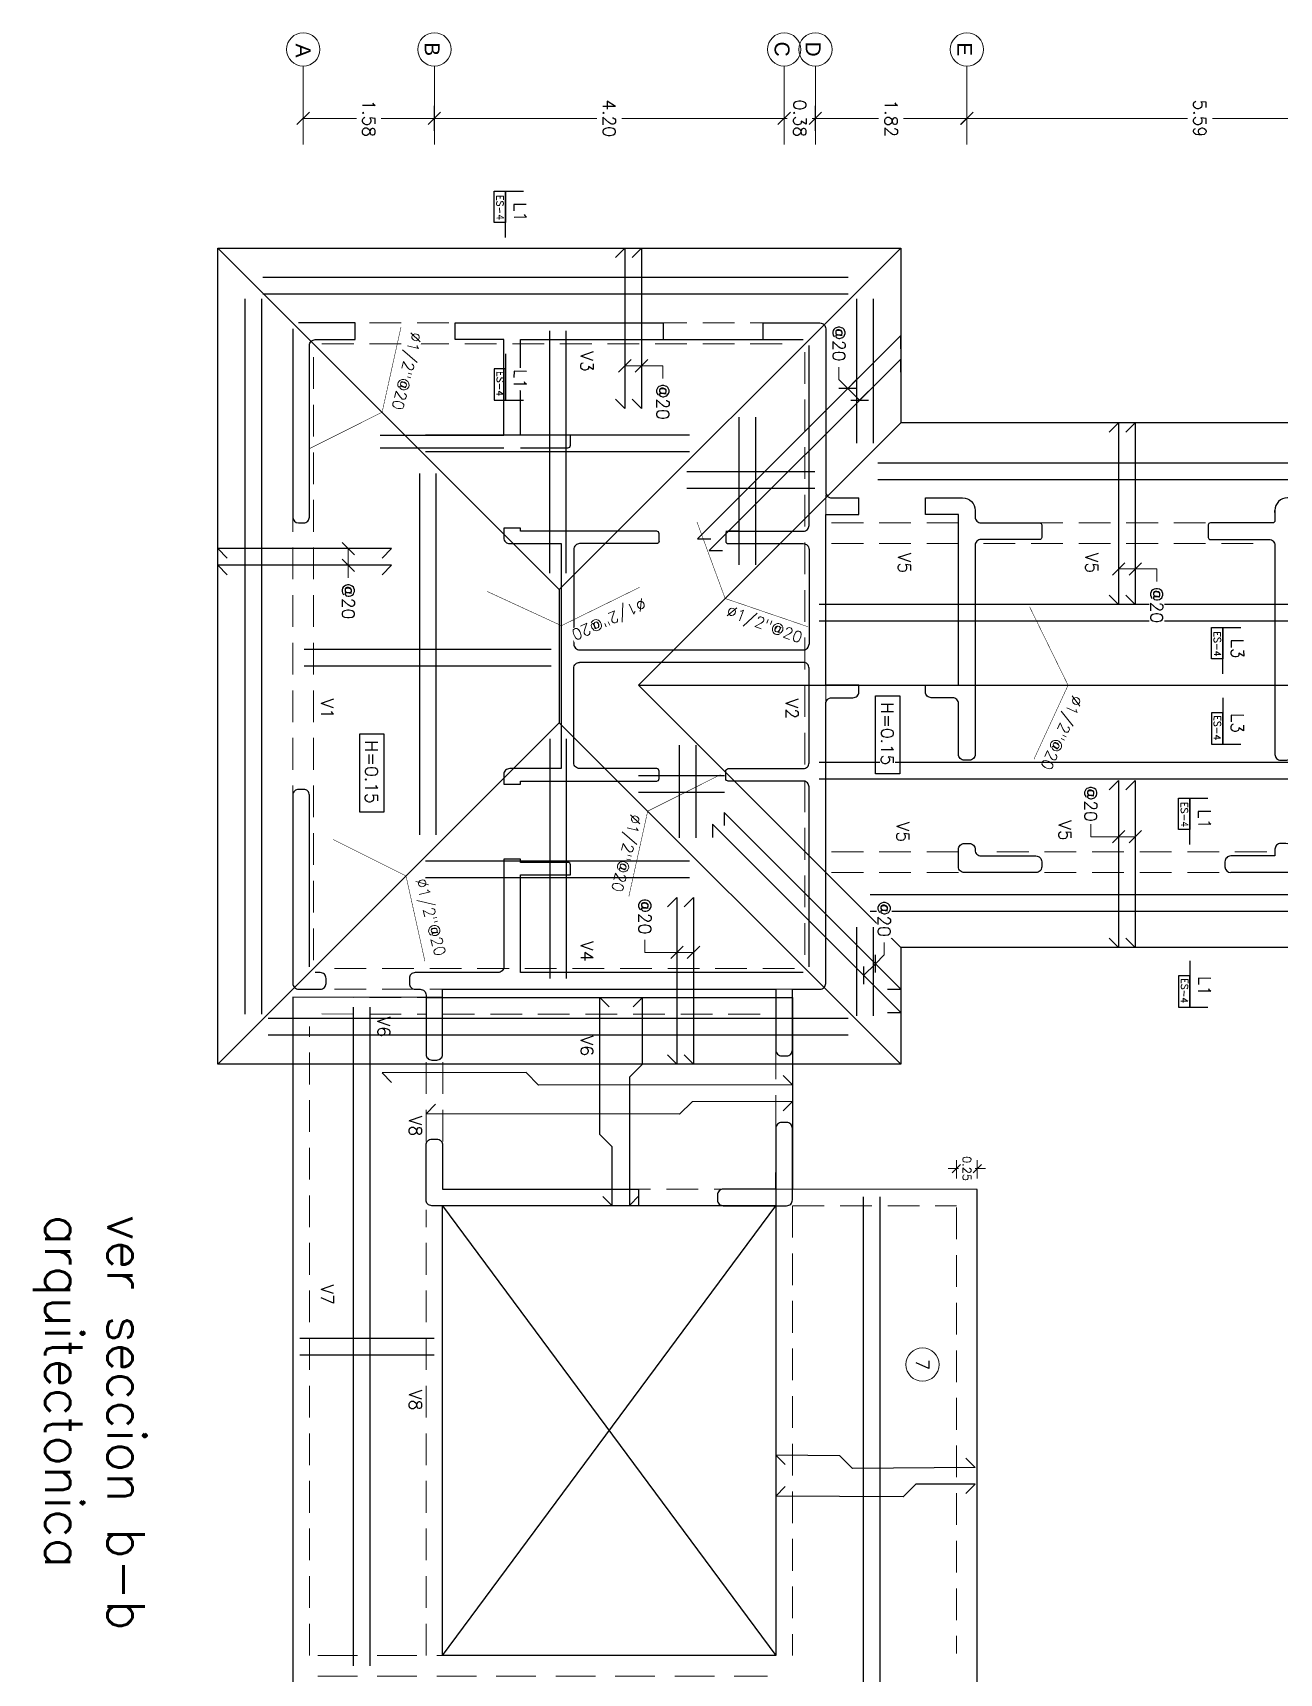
# Model space of a CAD drawing. Header units: metres. Extents: x -44 to 358, y -286 to 66.
# Drawn here: x 12.17 to 27.14, y -199.15 to -179.46 of the extents above; entities that cross this region are included whole.
import ezdxf
from ezdxf.enums import TextEntityAlignment as Align

# ---------------------------------------------------------------- set-up
doc = ezdxf.new("R2010")
doc.units = ezdxf.units.M
doc.header["$LTSCALE"] = 0.3
doc.header["$PDMODE"] = 3
doc.linetypes.add('Grid Line 1_2_', pattern=[22.225, 12.7, -3.175, 3.175, -3.175])
doc.linetypes.add('HIDDEN', pattern=[9.525, 6.35, -3.175])
for name, color, linetype, lineweight in [('0-S-GRID', 1, 'Continuous', 9), ('0-S-GRID-IDEN', 1, 'Continuous', 9), ('A-WALL', 7, 'Continuous', 30), ('Columnas', 7, 'Continuous', 18), ('VIGAS', 1, 'HIDDEN', 15)]:
    doc.layers.add(name, color=color, linetype=linetype, lineweight=lineweight)
for name, color, linetype in [('ACERO', 5, 'Continuous'), ('BP', 3, 'Continuous'), ('DIMCOL', 4, 'Continuous'), ('DIMTEXTO', 4, 'Continuous'), ('HATCH', 8, 'Continuous'), ('REBAR', 5, 'Continuous'), ('TEXTOS', 4, 'Continuous')]:
    doc.layers.add(name, color=color, linetype=linetype)
doc.styles.add('Arial_2', font='arial.ttf', dxfattribs={"height": 0.2})
doc.styles.add('SIMPLEX', font='simplex_.ttf', dxfattribs={"height": 0.2})
doc.styles.add('SMPLEX', font='simplex.shx')
doc.dimstyles.new('DIM-50', dxfattribs={"dimscale": 0.5, "dimtxt": 0.2, "dimasz": 0.2, "dimexe": 0.2, "dimexo": 0.2, "dimgap": 0.1, "dimtad": 0, "dimtih": 1, "dimtoh": 1, "dimzin": 0, "dimdsep": 46, "dimtxsty": 'SMPLEX', "dimblk1": 'OBLIQUE', "dimblk2": 'OBLIQUE', "dimsah": 1, "dimcen": 0.2, "dimclrd": 4, "dimclre": 4, "dimclrt": 4, "dimadec": 0, "dimazin": 0, "dimtfac": 1, "dimtmove": 0, "dimatfit": 3, "dimldrblk": 'OPEN30', "dimfxl": 0.3, "dimfxlon": 1, "dimtfill": 1, "dimtolj": 1, "dimtzin": 0, "dimarcsym": 0})
doc.dimstyles.new('DIM-75', dxfattribs={"dimscale": 0.75, "dimtxt": 0.2, "dimasz": 0.2, "dimexe": 0.2, "dimexo": 0.2, "dimgap": 0.1, "dimtad": 0, "dimtih": 1, "dimtoh": 1, "dimzin": 0, "dimdsep": 46, "dimtxsty": 'SMPLEX', "dimblk1": 'OBLIQUE', "dimblk2": 'OBLIQUE', "dimsah": 1, "dimcen": 0.2, "dimclrd": 4, "dimclre": 4, "dimclrt": 4, "dimadec": 0, "dimazin": 0, "dimtfac": 1, "dimtmove": 0, "dimatfit": 3, "dimldrblk": 'OBLIQUE', "dimfxl": 0.2, "dimfxlon": 1, "dimtfill": 1, "dimtolj": 1, "dimtzin": 0, "dimarcsym": 0})

# ---------------------------------------------------------------- blocks, each defined once
blk = doc.blocks.new('A$C2bbc346b')
at = {"layer": 'A-WALL', "color": 7, "true_color": 0xffffff}
for p, q in [((7.8, -0.27), (7.8, -6.13)), ((0.2, -0.751), (0, -0.751)), ((6.47, -7.845), (6.53, -7.845)), ((6.25, -8.065), (6.25, -8.125)), ((6.32, -7.995), (6.4, -7.995)), ((6.4, -7.995), (6.4, -7.915)), ((6.6, -7.995), (6.6, -7.915)), ((6.6, -7.995), (6.6, -8.725)), ((6.32, -8.195), (6.4, -8.195)), ((6.4, -8.195), (6.4, -8.725)), ((6.47, -8.795), (6.53, -8.795)), ((2.425, -8.995), (2.575, -8.995)), ((2.425, -10.995), (2.575, -10.995)), ((10.4, -14.189), (10.2, -14.189)), ((1.499, -18.939), (1.499, -17.454))]:
    blk.add_line(p, q, dxfattribs=at)
at = {"layer": 'A-WALL', "color": 7, "true_color": 0xffffff, "transparency": 33554684}
blk.add_line((2.275, -8.195), (2.25, -8.195), dxfattribs=at)
at = {"layer": 'A-WALL', "color": 7, "true_color": 0xffffff}
for points in [[(0, -0.07), (0, -0.751), (0.2, -0.751), (0.2, -0.27, -0.414214), (0.27, -0.2), (0.53, -0.2, 0.414214), (0.6, -0.13), (0.6, -0.07, 0.414214), (0.53, 0), (0.07, 0, 0.414214)], [(6.53, -11.995), (6.32, -11.995, -0.414214), (6.25, -11.925), (6.25, -11.865, -0.414214), (6.32, -11.795), (6.33, -11.795, 0.414214), (6.4, -11.725), (6.4, -11.065, -0.414214), (6.47, -10.995), (6.53, -10.995, -0.414214), (6.6, -11.065), (6.6, -11.925, -0.414214)], [(10.53, -14.889, 0.414214), (10.6, -14.819), (10.6, -14.059, 0.414214), (10.53, -13.989), (9.67, -13.989, 0.414214), (9.6, -14.059), (9.6, -14.119, 0.414214), (9.67, -14.189), (10.4, -14.189), (10.4, -14.819, 0.414214), (10.47, -14.889)]]:
    blk.add_lwpolyline(points, format="xyb", close=True, dxfattribs=at)
for points in [[(7.73, -0.2), (7.47, -0.2, -0.414214), (7.4, -0.13), (7.4, -0.07, -0.414214), (7.47, 0), (8.63, 0)], [(8, -0.27), (8, -6.33, -0.414214), (7.93, -6.4), (6.67, -6.4, 0.414214), (6.6, -6.47), (6.6, -6.48, -0.414214), (6.53, -6.55), (6.47, -6.55, -0.414214), (6.4, -6.48), (6.4, -6.47, 0.414214), (6.33, -6.4), (6.22, -6.4), (6.22, -6.2), (7.73, -6.2)], [(0.2, -6.13), (0.2, -5.651), (0, -5.651), (0, -6.33, 0.414214), (0.07, -6.4)], [(0.27, -6.2), (5.28, -6.2), (5.28, -6.4), (4.57, -6.4, 0.414214), (4.5, -6.47), (4.5, -6.797), (4.35, -6.797), (4.35, -6.4), (2.3, -6.4), (2.3, -6.797), (2.1, -6.797), (2.1, -6.47, 0.414214), (2.03, -6.4), (0.07, -6.4)], [(4.35, -7.995), (2.3, -7.995), (2.3, -7.597), (2.1, -7.597), (2.1, -8.045, 0.414214), (2.25, -8.195), (2.375, -8.195, -0.414214), (2.4, -8.22)], [(2.33, -11.795, 0.414214), (2.4, -11.725), (2.4, -11.02, -0.414214), (2.425, -10.995), (2.575, -10.995, -0.414214), (2.6, -11.02), (2.6, -11.725, 0.414214), (2.67, -11.795), (5.18, -11.795, -0.414214), (5.25, -11.865), (5.25, -11.925, -0.414214), (5.18, -11.995)], [(5.18, -11.995), (4.57, -11.995, 0.414214), (4.5, -12.065), (4.5, -12.322, -0.414214), (4.43, -12.392), (4.35, -12.392), (4.35, -11.995), (2.3, -11.995), (2.3, -12.392), (2.1, -12.392), (2.1, -11.945, -0.414214), (2.25, -11.795), (2.33, -11.795)], [(0.2, -14.34), (0, -14.34), (0, -13.659, -0.414214), (0.07, -13.589), (2.03, -13.589, 0.414214), (2.1, -13.519), (2.1, -13.192)], [(7.8, -13.859), (7.8, -17.254), (6.627, -17.254), (6.627, -16.654), (6.507, -16.654, 0.414214), (6.477, -16.684), (6.477, -17.254), (6.439, -17.254), (6.439, -17.454), (7.73, -17.454, -0.414214), (7.8, -17.524), (7.8, -18.519, 0.414214), (7.87, -18.589), (7.93, -18.589, 0.414214), (8, -18.519), (8, -18.459, -0.414214), (8.07, -18.389), (8.78, -18.389, 0.414214), (8.85, -18.319), (8.85, -18.259, 0.414214), (8.78, -18.189), (8, -18.189), (8, -14.189), (8.73, -14.189, 0.414214), (8.8, -14.119), (8.8, -14.059, 0.414214), (8.73, -13.989), (8, -13.989), (8, -13.659, 0.414214), (7.93, -13.589), (4.57, -13.589, -0.414214), (4.5, -13.519), (4.5, -13.262, 0.414214), (4.43, -13.192), (4.35, -13.192), (4.35, -13.589), (2.3, -13.589), (2.3, -13.192), (2.1, -13.192)], [(1.499, -17.254), (1.499, -16.684, 0.414214), (1.469, -16.654), (1.349, -16.654), (1.349, -17.254), (0.2, -17.254), (0.2, -13.859)], [(2.5, -14.789), (2.5, -13.859, 0.414214), (2.43, -13.789), (0.27, -13.789)], [(2.5, -14.639), (2.5, -14.759, 0.414214), (2.53, -14.789), (2.62, -14.789, 0.414214), (2.65, -14.759), (2.65, -13.859, -0.414214), (2.72, -13.789), (3.855, -13.789)], [(2.62, -15.589, -0.414214), (2.65, -15.619), (2.65, -16.544, 0.414214), (2.72, -16.614), (3.855, -16.614, 0.414214), (3.925, -16.544), (3.925, -13.859, 0.414214), (3.855, -13.789)], [(7.73, -13.789), (5.571, -13.789, 0.414214), (5.501, -13.859), (5.501, -14.759, -0.414214), (5.471, -14.789), (5.381, -14.789, -0.414214), (5.351, -14.759), (5.351, -13.859, 0.414214), (5.281, -13.789), (4.145, -13.789, 0.414214), (4.075, -13.859), (4.075, -16.544)], [(2.62, -15.589), (2.53, -15.589, 0.414214), (2.5, -15.619), (2.5, -17.254), (2.462, -17.254), (2.462, -17.454), (2.58, -17.454, 0.414214), (2.65, -17.384), (2.65, -16.764)], [(2.65, -16.764), (5.351, -16.764), (5.351, -17.384, 0.414214), (5.421, -17.454), (5.539, -17.454), (5.539, -17.254), (5.501, -17.254), (5.501, -15.619, 0.414214), (5.471, -15.589), (5.381, -15.589, 0.414214), (5.351, -15.619), (5.351, -16.544, -0.414214), (5.281, -16.614), (4.145, -16.614, -0.414214), (4.075, -16.544)], [(10.2, -18.189), (10.4, -18.189), (10.4, -15.839), (10.6, -15.839), (10.6, -18.319, -0.414214), (10.53, -18.389), (9.87, -18.389, -0.414214), (9.8, -18.319), (9.8, -18.259, -0.414214), (9.87, -18.189), (10.4, -18.189), (10.4, -16.556)], [(1.349, -19.789), (0.27, -19.789, -0.414214), (0.2, -19.719), (0.2, -19.24), (0, -19.24), (0, -19.919)], [(7.73, -19.789), (5.67, -19.789, 0.414214), (5.6, -19.859), (5.6, -19.919, 0.414214), (5.67, -19.989), (7.93, -19.989, 0.414214), (8, -19.919), (8, -19.659, 0.414214), (7.93, -19.589), (7.87, -19.589, 0.414214), (7.8, -19.659), (7.8, -19.719)], [(0.07, -19.989), (2.33, -19.989, 0.414213), (2.4, -19.919), (2.4, -19.859, 0.414214), (2.33, -19.789), (1.249, -19.789)]]:
    blk.add_lwpolyline(points, format="xyb", dxfattribs=at)
blk.add_lwpolyline([(0, -1.951), (0.2, -1.951), (0.2, -4.451), (0, -4.451)], close=True, dxfattribs=at)
for points in [[(4.5, -7.995), (4.5, -7.597), (4.35, -7.597), (4.35, -7.995)], [(1.349, -18.939), (1.349, -17.454), (0.2, -17.454), (0.2, -18.04), (0, -18.04), (0, -15.54), (0.2, -15.54)]]:
    blk.add_lwpolyline(points, dxfattribs=at)
at = {"layer": 'A-WALL', "color": 7, "true_color": 0xffffff, "transparency": 33554684}
blk.add_lwpolyline([(2.4, -8.219), (2.4, -8.97, 0.414214), (2.425, -8.995), (2.575, -8.995, 0.414214), (2.6, -8.97), (2.6, -8.265, -0.414214), (2.67, -8.195), (5.18, -8.195, 0.414214), (5.25, -8.125), (5.25, -8.065, 0.414214), (5.18, -7.995), (4.5, -7.995)], format="xyb", dxfattribs=at)
at = {"layer": 'A-WALL', "color": 7, "true_color": 0xffffff}
for centre, start, end in [((6.47, -7.915), 90, 180), ((6.53, -7.915), 0, 90), ((6.32, -8.065), 90, 180), ((6.32, -8.125), 180, 270), ((6.47, -8.725), 180, 270), ((6.53, -8.725), 270, 0)]:
    blk.add_arc(centre, 0.07, start, end, dxfattribs=at)
blk = doc.blocks.new('_OBLIQUE')
at = {"color": 0, "linetype": 'ByBlock'}
blk.add_line((-0.5, -0.5), (0.5, 0.5), dxfattribs=at)
blk = doc.blocks.new('*D2246')
at = {"layer": 'DIMTEXTO', "color": 4, "lineweight": -2, "transparency": 16777216}
for p, q in [((15.835, -33.742), (15.835, -33.592)), ((15.985, -33.742), (15.685, -33.742)), ((15.835, -33.742), (15.835, -33.779)), ((15.985, -34.117), (15.685, -34.117)), ((15.835, -34.117), (15.835, -34.079)), ((15.835, -34.117), (15.835, -34.267))]:
    blk.add_line(p, q, dxfattribs=at)
at = {"layer": 'DIMTEXTO', "color": 4, "lineweight": -2, "transparency": 16777216, "xscale": 0.15, "yscale": 0.15, "zscale": 0.15}
for p, rotation in [((15.835, -33.742), 270), ((15.835, -34.117), 90)]:
    blk.add_blockref('_OBLIQUE', p, dxfattribs=dict(at, rotation=rotation))
at = {"layer": 'DIMTEXTO', "color": 4, "transparency": 16777216, "insert": (15.835, -33.929), "char_height": 0.15, "attachment_point": 5, "style": 'SMPLEX', "bg_fill": 3, "box_fill_scale": 1.1, "bg_fill_color": 256, "bg_fill_true_color": 13158600, "bg_fill_transparency": 0}
blk.add_mtext('\\A1;0.38', dxfattribs=at)
at = {"layer": 'DEFPOINTS', "color": 0, "transparency": 16777216}
for p in [(15.835, -33.742), (16.148, -33.742), (16.148, -34.117)]:
    blk.add_point(p, dxfattribs=at)
blk = doc.blocks.new('*D2247')
at = {"layer": 'DEFPOINTS', "color": 0, "transparency": 16777216}
for p in [(16.148, -34.117), (15.835, -38.317), (16.148, -38.317)]:
    blk.add_point(p, dxfattribs=at)
at = {"layer": 'DIMTEXTO', "color": 4, "lineweight": -2, "transparency": 16777216}
for p, q in [((15.985, -34.117), (15.685, -34.117)), ((15.835, -34.117), (15.835, -36.067)), ((15.835, -38.317), (15.835, -36.367)), ((15.985, -38.317), (15.685, -38.317))]:
    blk.add_line(p, q, dxfattribs=at)
at = {"layer": 'DIMTEXTO', "color": 4, "lineweight": -2, "transparency": 16777216, "xscale": 0.15, "yscale": 0.15, "zscale": 0.15}
for p, rotation in [((15.835, -34.117), 90), ((15.835, -38.317), 270)]:
    blk.add_blockref('_OBLIQUE', p, dxfattribs=dict(at, rotation=rotation))
at = {"layer": 'DIMTEXTO', "color": 4, "transparency": 16777216, "insert": (15.835, -36.217), "char_height": 0.15, "attachment_point": 5, "style": 'SMPLEX', "bg_fill": 3, "box_fill_scale": 1.1, "bg_fill_color": 256, "bg_fill_true_color": 13158600, "bg_fill_transparency": 0}
blk.add_mtext('\\A1;4.20', dxfattribs=at)
blk = doc.blocks.new('*D2248')
at = {"layer": 'DEFPOINTS', "color": 0, "transparency": 16777216}
for p in [(16.148, -38.317), (15.835, -39.892), (16.148, -39.892)]:
    blk.add_point(p, dxfattribs=at)
at = {"layer": 'DIMTEXTO', "color": 4, "lineweight": -2, "transparency": 16777216}
for p, q in [((15.985, -38.317), (15.685, -38.317)), ((15.835, -38.317), (15.835, -38.954)), ((15.835, -39.892), (15.835, -39.254)), ((15.985, -39.892), (15.685, -39.892))]:
    blk.add_line(p, q, dxfattribs=at)
at = {"layer": 'DIMTEXTO', "color": 4, "lineweight": -2, "transparency": 16777216, "xscale": 0.15, "yscale": 0.15, "zscale": 0.15}
for p, rotation in [((15.835, -38.317), 90), ((15.835, -39.892), 270)]:
    blk.add_blockref('_OBLIQUE', p, dxfattribs=dict(at, rotation=rotation))
at = {"layer": 'DIMTEXTO', "color": 4, "transparency": 16777216, "insert": (15.835, -39.104), "char_height": 0.15, "attachment_point": 5, "style": 'SMPLEX', "bg_fill": 3, "box_fill_scale": 1.1, "bg_fill_color": 256, "bg_fill_true_color": 13158600, "bg_fill_transparency": 0}
blk.add_mtext('\\A1;1.58', dxfattribs=at)
blk = doc.blocks.new('*D2249')
at = {"layer": 'DEFPOINTS', "color": 0, "transparency": 16777216}
for p in [(15.835, -31.922), (16.148, -31.922), (16.148, -33.742)]:
    blk.add_point(p, dxfattribs=at)
at = {"layer": 'DIMTEXTO', "color": 4, "lineweight": -2, "transparency": 16777216}
for p, q in [((15.985, -31.922), (15.685, -31.922)), ((15.835, -31.922), (15.835, -32.682)), ((15.835, -33.742), (15.835, -32.982)), ((15.985, -33.742), (15.685, -33.742))]:
    blk.add_line(p, q, dxfattribs=at)
at = {"layer": 'DIMTEXTO', "color": 4, "lineweight": -2, "transparency": 16777216, "xscale": 0.15, "yscale": 0.15, "zscale": 0.15}
for p, rotation in [((15.835, -31.922), 90), ((15.835, -33.742), 270)]:
    blk.add_blockref('_OBLIQUE', p, dxfattribs=dict(at, rotation=rotation))
at = {"layer": 'DIMTEXTO', "color": 4, "transparency": 16777216, "insert": (15.835, -32.832), "char_height": 0.15, "attachment_point": 5, "style": 'SMPLEX', "bg_fill": 3, "box_fill_scale": 1.1, "bg_fill_color": 256, "bg_fill_true_color": 13158600, "bg_fill_transparency": 0}
blk.add_mtext('\\A1;1.82', dxfattribs=at)
blk = doc.blocks.new('*D2243')
at = {"layer": 'DEFPOINTS', "color": 0, "ltscale": 0.2, "transparency": 16777216}
for p in [(15.835, -26.328), (16.148, -26.328), (16.148, -31.922)]:
    blk.add_point(p, dxfattribs=at)
at = {"layer": 'DIMTEXTO', "color": 4, "lineweight": -2, "ltscale": 0.2, "transparency": 16777216}
for p, q in [((15.985, -26.328), (15.685, -26.328)), ((15.835, -26.328), (15.835, -28.975)), ((15.835, -31.922), (15.835, -29.275)), ((15.985, -31.922), (15.685, -31.922))]:
    blk.add_line(p, q, dxfattribs=at)
at = {"layer": 'DIMTEXTO', "color": 4, "lineweight": -2, "ltscale": 0.2, "transparency": 16777216, "xscale": 0.15, "yscale": 0.15, "zscale": 0.15}
for p, rotation in [((15.835, -26.328), 90), ((15.835, -31.922), 270)]:
    blk.add_blockref('_OBLIQUE', p, dxfattribs=dict(at, rotation=rotation))
at = {"layer": 'DIMTEXTO', "color": 4, "ltscale": 0.2, "transparency": 16777216, "insert": (15.835, -29.125), "char_height": 0.15, "attachment_point": 5, "style": 'SMPLEX', "bg_fill": 3, "box_fill_scale": 1.1, "bg_fill_color": 256, "bg_fill_true_color": 13158600, "bg_fill_transparency": 0}
blk.add_mtext('\\A1;5.59', dxfattribs=at)
blk = doc.blocks.new('*D2252')
at = {"layer": 'DEFPOINTS', "color": 0, "transparency": 16777216}
for p in [(19.113, -35.83), (18.807, -36.03), (19.113, -36.03)]:
    blk.add_point(p, dxfattribs=at)
at = {"layer": 'DIMTEXTO', "color": 4, "lineweight": -2, "transparency": 16777216}
for p, q in [((18.807, -35.83), (18.807, -35.573)), ((18.807, -35.573), (18.957, -35.573)), ((18.957, -35.83), (18.657, -35.83)), ((18.807, -36.03), (18.807, -35.83)), ((18.957, -36.03), (18.657, -36.03))]:
    blk.add_line(p, q, dxfattribs=at)
at = {"layer": 'DIMTEXTO', "color": 4, "lineweight": -2, "transparency": 16777216, "xscale": 0.15, "yscale": 0.15, "zscale": 0.15}
for p, rotation in [((18.807, -35.83), 90), ((18.807, -36.03), 270)]:
    blk.add_blockref('_OBLIQUE', p, dxfattribs=dict(at, rotation=rotation))
at = {"layer": 'DIMTEXTO', "color": 4, "transparency": 16777216, "insert": (19.239, -35.573), "char_height": 0.15, "attachment_point": 5, "style": 'SMPLEX', "bg_fill": 3, "box_fill_scale": 1.1, "bg_fill_color": 256, "bg_fill_true_color": 13158600, "bg_fill_transparency": 0}
blk.add_mtext('\\A1;@20', dxfattribs=at)
blk = doc.blocks.new('*D2253')
at = {"layer": 'DEFPOINTS', "color": 0, "transparency": 16777216}
for p in [(26.987, -35.204), (25.849, -35.404), (26.987, -35.404)]:
    blk.add_point(p, dxfattribs=at)
at = {"layer": 'DIMTEXTO', "color": 4, "lineweight": -2, "transparency": 16777216}
for p, q in [((25.999, -35.204), (25.699, -35.204)), ((25.849, -35.204), (25.849, -35.404)), ((25.999, -35.404), (25.699, -35.404)), ((25.849, -35.404), (25.849, -35.789)), ((25.849, -35.789), (25.699, -35.789))]:
    blk.add_line(p, q, dxfattribs=at)
at = {"layer": 'DIMTEXTO', "color": 4, "lineweight": -2, "transparency": 16777216, "xscale": 0.15, "yscale": 0.15, "zscale": 0.15}
for p, rotation in [((25.849, -35.204), 90), ((25.849, -35.404), 270)]:
    blk.add_blockref('_OBLIQUE', p, dxfattribs=dict(at, rotation=rotation))
at = {"layer": 'DIMTEXTO', "color": 4, "transparency": 16777216, "insert": (25.417, -35.789), "char_height": 0.15, "attachment_point": 5, "style": 'SMPLEX', "bg_fill": 3, "box_fill_scale": 1.1, "bg_fill_color": 256, "bg_fill_true_color": 13158600, "bg_fill_transparency": 0}
blk.add_mtext('\\A1;@20', dxfattribs=at)
blk = doc.blocks.new('*D2254')
at = {"layer": 'DEFPOINTS', "color": 0, "transparency": 16777216}
for p in [(19.274, -33.266), (19.077, -33.352), (19.129, -33.404)]:
    blk.add_point(p, dxfattribs=at)
at = {"layer": 'DIMTEXTO', "color": 4, "lineweight": -2, "transparency": 16777216}
for p, q in [((19.077, -33.352), (18.971, -33.246)), ((19.219, -33.211), (19.077, -33.352)), ((19.219, -33.211), (19.112, -33.104)), ((18.971, -33.458), (18.821, -33.458)), ((19.077, -33.352), (18.971, -33.458))]:
    blk.add_line(p, q, dxfattribs=at)
at = {"layer": 'DIMTEXTO', "color": 4, "lineweight": -2, "transparency": 16777216, "xscale": 0.15, "yscale": 0.15, "zscale": 0.15}
for p, rotation in [((19.077, -33.352), 224.9999864408251), ((19.219, -33.211), 44.9999864408251)]:
    blk.add_blockref('_OBLIQUE', p, dxfattribs=dict(at, rotation=rotation))
at = {"layer": 'DIMTEXTO', "color": 4, "transparency": 16777216, "insert": (18.539, -33.458), "char_height": 0.15, "attachment_point": 5, "style": 'SMPLEX', "bg_fill": 3, "box_fill_scale": 1.1, "bg_fill_color": 256, "bg_fill_true_color": 13158600, "bg_fill_transparency": 0}
blk.add_mtext('\\A1;@20', dxfattribs=at)
blk = doc.blocks.new('*D2255')
at = {"layer": 'DEFPOINTS', "color": 0, "transparency": 16777216}
for p in [(21.002, -39.35), (21.002, -39.612), (21.202, -39.616)]:
    blk.add_point(p, dxfattribs=at)
at = {"layer": 'DIMTEXTO', "color": 4, "lineweight": -2, "transparency": 16777216}
for p, q in [((21.002, -39.462), (21.002, -39.2)), ((21.002, -39.35), (21.202, -39.35)), ((21.202, -39.466), (21.202, -39.2)), ((21.202, -39.35), (21.352, -39.35))]:
    blk.add_line(p, q, dxfattribs=at)
at = {"layer": 'DIMTEXTO', "color": 4, "lineweight": -2, "transparency": 16777216, "xscale": 0.15, "yscale": 0.15, "zscale": 0.15, "rotation": 180}
blk.add_blockref('_OBLIQUE', (21.002, -39.35), dxfattribs=at)
at = {"layer": 'DIMTEXTO', "color": 4, "lineweight": -2, "transparency": 16777216, "xscale": 0.15, "yscale": 0.15, "zscale": 0.15}
blk.add_blockref('_OBLIQUE', (21.202, -39.35), dxfattribs=at)
at = {"layer": 'DIMTEXTO', "color": 4, "transparency": 16777216, "insert": (21.634, -39.35), "char_height": 0.15, "attachment_point": 5, "style": 'SMPLEX', "bg_fill": 3, "box_fill_scale": 1.1, "bg_fill_color": 256, "bg_fill_true_color": 13158600, "bg_fill_transparency": 0}
blk.add_mtext('\\A1;@20', dxfattribs=at)
blk = doc.blocks.new('*D2256')
at = {"layer": 'DEFPOINTS', "color": 0, "transparency": 16777216}
for p in [(25.986, -33.021), (25.612, -33.395), (25.75, -33.54)]:
    blk.add_point(p, dxfattribs=at)
at = {"layer": 'DIMTEXTO', "color": 4, "lineweight": -2, "transparency": 16777216}
for p, q in [((25.88, -32.915), (25.73, -32.915)), ((25.88, -33.127), (26.092, -32.915)), ((25.986, -33.021), (25.88, -32.915)), ((26.127, -33.163), (25.986, -33.021)), ((26.021, -33.269), (26.233, -33.057))]:
    blk.add_line(p, q, dxfattribs=at)
at = {"layer": 'DIMTEXTO', "color": 4, "lineweight": -2, "transparency": 16777216, "xscale": 0.15, "yscale": 0.15, "zscale": 0.15}
for p, rotation in [((25.986, -33.021), 135.0000000000043), ((26.127, -33.163), 315.0000000000043)]:
    blk.add_blockref('_OBLIQUE', p, dxfattribs=dict(at, rotation=rotation))
at = {"layer": 'DIMTEXTO', "color": 4, "transparency": 16777216, "insert": (25.448, -32.915), "char_height": 0.15, "attachment_point": 5, "style": 'SMPLEX', "bg_fill": 3, "box_fill_scale": 1.1, "bg_fill_color": 256, "bg_fill_true_color": 13158600, "bg_fill_transparency": 0}
blk.add_mtext('\\A1;@20', dxfattribs=at)
blk = doc.blocks.new('*D2257')
at = {"layer": 'DEFPOINTS', "color": 0, "transparency": 16777216}
for p in [(21.51, -29.9), (21.246, -30.1), (21.51, -30.1)]:
    blk.add_point(p, dxfattribs=at)
at = {"layer": 'DIMTEXTO', "color": 4, "lineweight": -2, "transparency": 16777216}
for p, q in [((21.246, -29.9), (21.246, -29.643)), ((21.246, -29.643), (21.396, -29.643)), ((21.36, -29.9), (21.096, -29.9)), ((21.246, -30.1), (21.246, -29.9)), ((21.36, -30.1), (21.096, -30.1))]:
    blk.add_line(p, q, dxfattribs=at)
at = {"layer": 'DIMTEXTO', "color": 4, "lineweight": -2, "transparency": 16777216, "xscale": 0.15, "yscale": 0.15, "zscale": 0.15}
for p, rotation in [((21.246, -29.9), 90), ((21.246, -30.1), 270)]:
    blk.add_blockref('_OBLIQUE', p, dxfattribs=dict(at, rotation=rotation))
at = {"layer": 'DIMTEXTO', "color": 4, "transparency": 16777216, "insert": (21.679, -29.643), "char_height": 0.15, "attachment_point": 5, "style": 'SMPLEX', "bg_fill": 3, "box_fill_scale": 1.1, "bg_fill_color": 256, "bg_fill_true_color": 13158600, "bg_fill_transparency": 0}
blk.add_mtext('\\A1;@20', dxfattribs=at)
blk = doc.blocks.new('*D2258')
at = {"layer": 'DEFPOINTS', "color": 0, "transparency": 16777216}
for p in [(25.555, -29.9), (24.461, -30.1), (25.555, -30.1)]:
    blk.add_point(p, dxfattribs=at)
at = {"layer": 'DIMTEXTO', "color": 4, "lineweight": -2, "transparency": 16777216}
for p, q in [((24.611, -29.9), (24.311, -29.9)), ((24.461, -29.9), (24.461, -30.1)), ((24.611, -30.1), (24.311, -30.1)), ((24.461, -30.1), (24.461, -30.435)), ((24.461, -30.435), (24.311, -30.435))]:
    blk.add_line(p, q, dxfattribs=at)
at = {"layer": 'DIMTEXTO', "color": 4, "lineweight": -2, "transparency": 16777216, "xscale": 0.15, "yscale": 0.15, "zscale": 0.15}
for p, rotation in [((24.461, -29.9), 90), ((24.461, -30.1), 270)]:
    blk.add_blockref('_OBLIQUE', p, dxfattribs=dict(at, rotation=rotation))
at = {"layer": 'DIMTEXTO', "color": 4, "transparency": 16777216, "insert": (24.066, -30.435), "char_height": 0.15, "attachment_point": 5, "style": 'SMPLEX', "bg_fill": 3, "box_fill_scale": 1.1, "bg_fill_color": 256, "bg_fill_true_color": 13158600, "bg_fill_transparency": 0}
blk.add_mtext('\\A1;@20', dxfattribs=at)
blk = doc.blocks.new('*D2299')
at = {"layer": 'DIMTEXTO', "color": 4, "lineweight": -2, "ltscale": 0.2, "transparency": 16777216}
for p, q in [((28.445, -31.797), (28.445, -31.697)), ((28.564, -31.797), (28.345, -31.797)), ((28.445, -31.797), (28.445, -31.822)), ((28.564, -32.047), (28.345, -32.047)), ((28.445, -32.047), (28.445, -32.022)), ((28.445, -32.047), (28.445, -32.147))]:
    blk.add_line(p, q, dxfattribs=at)
at = {"layer": 'DIMTEXTO', "color": 4, "lineweight": -2, "ltscale": 0.2, "transparency": 16777216, "xscale": 0.1, "yscale": 0.1, "zscale": 0.1}
for p, rotation in [((28.445, -31.797), 270), ((28.445, -32.047), 90)]:
    blk.add_blockref('_OBLIQUE', p, dxfattribs=dict(at, rotation=rotation))
at = {"layer": 'DIMTEXTO', "color": 4, "ltscale": 0.2, "transparency": 16777216, "insert": (28.445, -31.922), "char_height": 0.1, "attachment_point": 5, "style": 'SMPLEX', "bg_fill": 3, "box_fill_scale": 1.1, "bg_fill_color": 256, "bg_fill_true_color": 13158600, "bg_fill_transparency": 0}
blk.add_mtext('\\A1;0.25', dxfattribs=at)
at = {"layer": 'DEFPOINTS', "color": 0, "ltscale": 0.2, "transparency": 16777216}
for p in [(28.445, -31.797), (28.664, -31.797), (28.664, -32.047)]:
    blk.add_point(p, dxfattribs=at)
blk = doc.blocks.new('_Open30')
at = {"color": 0, "lineweight": -2}
for p, q in [((-1, 0.27), (0, 0)), ((0, 0), (-1, -0.27)), ((0, 0), (-1, 0))]:
    blk.add_line(p, q, dxfattribs=at)
blk = doc.blocks.new('A$C2e44df1d')
at = {"layer": '0-S-GRID-IDEN'}
for centre in [(0.2, 11.217), (15.991, 10.684), (0.2, 9.398), (0.2, 9.023), (0.2, 4.823), (0.2, 3.248)]:
    blk.add_circle(centre, 0.2, dxfattribs=at)
at = {"layer": 'ACERO', "ltscale": 0.2}
for p, q in [((6.861, 9.444), (6.861, 16.815)), ((7.061, 9.444), (7.061, 16.815)), ((10.347, 10.057), (10.347, 16.154)), ((10.547, 10.057), (10.547, 16.154)), ((5.164, 10.147), (5.164, 16.127)), ((5.364, 10.147), (5.364, 16.127)), ((4.928, 10.095), (3.193, 10.095)), ((11.804, 10.095), (10.737, 10.095)), ((26.138, 10.177), (13.976, 10.177)), ((4.928, 9.895), (3.193, 9.895)), ((11.804, 9.895), (10.737, 9.895)), ((26.138, 9.977), (13.976, 9.977)), ((2.936, 2.761), (2.936, 9.79)), ((3.136, 2.761), (3.136, 9.79)), ((11.832, 2.828), (11.832, 9.79)), ((12.032, 2.828), (12.032, 9.79)), ((5.266, 7.854), (5.266, 9.393)), ((5.466, 7.854), (5.466, 9.393)), ((4.615, 8.68), (6.39, 8.68)), ((4.615, 8.48), (6.39, 8.48)), ((8.919, 7.274), (8.919, 8.305)), ((9.119, 7.274), (9.119, 8.305)), ((4.827, 4.715), (4.827, 7.886)), ((5.027, 4.715), (5.027, 7.886)), ((9.665, 7.967), (8.552, 7.967)), ((9.665, 7.767), (8.552, 7.767)), ((6.49, 6.407), (3.577, 6.407)), ((8.478, 6.407), (11.356, 6.407)), ((6.49, 6.207), (3.577, 6.207)), ((7.4, 3.258), (7.4, 6.225)), ((7.6, 3.258), (7.6, 6.225)), ((8.478, 6.207), (11.356, 6.207)), ((9.63, 4.846), (5.291, 4.846)), ((9.63, 4.646), (5.291, 4.646)), ((11.782, 2.75), (3.193, 2.75)), ((11.782, 2.55), (3.193, 2.55))]:
    blk.add_line(p, q, dxfattribs=at)
at = {"layer": 'ACERO'}
for p, q in [((15.675, 3.208), (15.675, 4.819)), ((15.875, 3.208), (15.875, 4.819)), ((19.61, 4.052), (11.698, 4.052)), ((19.61, 3.852), (11.698, 3.852))]:
    blk.add_line(p, q, dxfattribs=at)
for points in [[(4.797, 13.127), (4.684, 13.239), (6.864, 13.239), (6.752, 13.127)], [(9.09, 13.127), (8.978, 13.239), (10.984, 13.239), (10.872, 13.127)], [(4.797, 12.927), (4.684, 13.039), (6.864, 13.039), (6.752, 12.927)], [(9.09, 12.927), (8.978, 13.039), (10.984, 13.039), (10.872, 12.927)], [(17.114, 11.205), (17.226, 11.317), (17.238, 9.842), (17.087, 9.692), (17.079, 8.923), (17.191, 9.035)], [(17.54, 11.204), (17.428, 11.317), (17.428, 10.603), (17.578, 10.453), (17.57, 8.923), (17.454, 9.036)], [(3.793, 10.423), (3.634, 10.423), (6.075, 7.982), (6.075, 8.141)], [(4.076, 10.423), (3.917, 10.423), (6.217, 8.122), (6.217, 8.281)], [(11.482, 10.264), (11.482, 10.423), (9.361, 8.301), (9.52, 8.301)], [(11.765, 10.264), (11.765, 10.423), (9.504, 8.161), (9.663, 8.161)], [(12.521, 9.011), (12.633, 9.123), (12.636, 6.073), (12.485, 5.923), (12.489, 4.194), (12.602, 4.306)], [(12.946, 9.01), (12.834, 9.123), (12.835, 7.918), (12.984, 7.768), (12.979, 4.723), (12.863, 4.836)], [(10.495, 7.823), (10.382, 7.935), (12.384, 7.935), (12.272, 7.823)], [(10.495, 7.623), (10.382, 7.735), (12.384, 7.735), (12.272, 7.623)], [(2.697, 7.197), (2.584, 7.309), (4.51, 7.309), (4.397, 7.197)], [(13.966, 7.278), (14.078, 7.168), (12.534, 7.171), (12.384, 7.321), (11.584, 7.32), (11.697, 7.208)], [(2.697, 6.997), (2.584, 7.109), (4.51, 7.109), (4.397, 6.997)], [(13.972, 6.846), (14.084, 6.958), (13.377, 6.958), (13.227, 6.808), (11.584, 6.808), (11.697, 6.92)], [(6.307, 4.195), (6.194, 4.307), (6.194, 2.223), (6.307, 2.335)], [(6.507, 4.195), (6.394, 4.307), (6.394, 2.223), (6.507, 2.335)]]:
    blk.add_lwpolyline(points, dxfattribs=at)
at = {"layer": 'BP', "ltscale": 0.2}
for p, q in [((4.684, 15.812), (4.684, 10.423)), ((10.984, 15.812), (10.984, 10.423)), ((2.584, 2.223), (2.584, 10.423)), ((2.584, 10.423), (4.684, 10.423)), ((10.984, 10.423), (12.384, 10.423)), ((12.384, 10.423), (12.384, 2.223)), ((6.684, 6.323), (8.284, 6.323)), ((12.384, 2.223), (2.584, 2.223))]:
    blk.add_line(p, q, dxfattribs=at)
at = {"layer": 'BP', "color": 8, "ltscale": 0.2}
for p, q in [((14.084, 4.922), (19.484, 8.923)), ((19.484, 4.922), (14.084, 8.923))]:
    blk.add_line(p, q, dxfattribs=at)
at = {"layer": 'BP', "ltscale": 0.2}
for points in [[(11.584, 4.922), (11.581, 3.123), (24.784, 3.123), (24.784, 2.512), (27.134, 2.512), (27.134, 3.123), (37.611, 3.123), (37.611, 23.189), (32.464, 23.189), (32.464, 23.112)], [(15.669, 23.112), (11.584, 23.112), (11.584, 17.112), (22.659, 17.112), (22.659, 11.342), (13.887, 11.342), (13.884, 8.923), (19.484, 8.923), (19.484, 4.922), (14.084, 4.922)], [(11.584, 4.723), (11.584, 9.123), (13.884, 9.123)], [(14.084, 8.923), (14.084, 4.922)]]:
    blk.add_lwpolyline(points, dxfattribs=at)
at = {"layer": 'DIMTEXTO', "color": 4}
for points in [[(7.961, 10.411), (8.897, 10.411), (8.897, 10.12), (7.961, 10.12)], [(8.419, 4.217), (9.356, 4.217), (9.356, 3.926), (8.419, 3.926)]]:
    blk.add_lwpolyline(points, close=True, dxfattribs=at)
at = {"layer": 'REBAR', "color": 6, "const_width": 0.00576}
for points in [[(8.722, 12.022), (7.834, 12.432), (6.892, 11.97)], [(5.874, 7.976), (6.792, 8.314), (7.131, 9.307)], [(8.908, 8.259), (9.346, 7.384), (10.37, 7.158)], [(6.709, 5.459), (7.119, 6.348), (6.657, 7.289)], [(9.686, 3.607), (10.124, 4.482), (11.149, 4.709)], [(4.994, 3.32), (4.556, 4.195), (3.532, 4.422)]]:
    blk.add_lwpolyline(points, dxfattribs=at)
at = {"layer": 'TEXTOS', "color": 6, "linetype": 'Continuous', "ltscale": 0.01}
for p, q in [((7.142, 14.153), (7.142, 14.506)), ((8.541, 14.153), (8.541, 14.506)), ((9.191, 13.759), (9.191, 14.112)), ((11.698, 13.759), (11.698, 14.112)), ((1.902, 5.541), (1.902, 5.894)), ((4.409, 5.541), (4.409, 5.894))]:
    blk.add_line(p, q, dxfattribs=at)
at = {"layer": 'TEXTOS', "color": 5, "linetype": 'Continuous', "ltscale": 0.01}
for p, q in [((7.696, 14.289), (7.142, 14.289)), ((7.987, 14.289), (8.541, 14.289)), ((9.745, 13.895), (9.191, 13.895)), ((11.143, 13.895), (11.698, 13.895)), ((2.457, 5.677), (1.902, 5.677)), ((3.855, 5.677), (4.409, 5.677))]:
    blk.add_line(p, q, dxfattribs=at)
at = {"layer": 'TEXTOS', "color": 8, "linetype": 'Continuous', "ltscale": 0.01}
for points in [[(7.142, 14.153), (7.142, 14.289), (7.518, 14.289), (7.518, 14.153)], [(8.541, 14.153), (8.541, 14.289), (8.165, 14.289), (8.165, 14.153)], [(9.191, 13.759), (9.191, 13.895), (9.567, 13.895), (9.567, 13.759)], [(11.698, 13.759), (11.698, 13.895), (11.322, 13.895), (11.322, 13.759)], [(1.902, 5.541), (1.902, 5.677), (2.278, 5.677), (2.278, 5.541)], [(4.409, 5.541), (4.409, 5.677), (4.033, 5.677), (4.033, 5.541)]]:
    blk.add_lwpolyline(points, close=True, dxfattribs=at)
at = {"layer": 'VIGAS', "ltscale": 0.2}
for p, q in [((5.884, 11.417), (5.884, 14.817)), ((6.134, 11.417), (6.134, 14.817)), ((9.834, 14.817), (9.834, 11.417)), ((10.084, 14.817), (10.084, 11.417)), ((14.106, 11.342), (19.459, 11.342)), ((5.884, 11.117), (5.884, 9.523)), ((6.134, 11.117), (6.134, 9.523)), ((9.834, 11.117), (9.834, 9.523)), ((10.084, 11.117), (10.084, 9.523)), ((13.884, 9.123), (13.884, 11.092)), ((14.084, 9.123), (14.084, 11.092)), ((14.106, 11.092), (19.459, 11.092)), ((3.833, 9.523), (11.134, 9.523)), ((3.833, 9.273), (11.134, 9.273)), ((3.483, 3.473), (3.484, 9.173)), ((3.733, 3.473), (3.734, 9.173)), ((11.234, 9.148), (11.234, 3.497)), ((11.484, 9.148), (11.484, 3.497)), ((12.184, 9.123), (13.884, 9.123)), ((14.084, 9.123), (19.484, 9.123)), ((11.584, 4.923), (11.584, 8.923)), ((11.784, 4.923), (11.784, 8.923)), ((12.184, 8.923), (13.884, 8.923)), ((14.084, 8.923), (19.484, 8.923)), ((13.884, 5.323), (13.884, 8.523)), ((14.084, 5.323), (14.084, 8.523)), ((13.884, 4.923), (12.184, 4.923)), ((19.484, 4.922), (14.134, 4.922)), ((11.581, 3.473), (11.584, 4.722)), ((11.781, 3.472), (11.784, 4.721)), ((13.884, 4.723), (12.184, 4.723)), ((19.484, 4.722), (14.134, 4.722)), ((11.134, 3.373), (3.833, 3.373)), ((19.484, 3.323), (11.931, 3.323)), ((11.134, 3.123), (3.833, 3.123)), ((19.484, 3.123), (11.931, 3.123))]:
    blk.add_line(p, q, dxfattribs=at)
at = {"layer": 'VIGAS', "ltscale": 0.25}
for p, q in [((19.484, 3.423), (19.484, 8.823)), ((19.734, 3.423), (19.734, 8.823))]:
    blk.add_line(p, q, dxfattribs=at)
at = {"layer": 'HATCH', "ltscale": 0.2}
blk.add_blockref('A$C2bbc346b', (3.484, 23.111), dxfattribs=at)
at = {"layer": 'DIMTEXTO', "style": 'SMPLEX'}
for s, p in [('V5', (6.366, 12.718)), ('V5', (9.577, 12.396)), ('7', (15.991, 10.684)), ('V5', (6.366, 10.468)), ('V5', (9.596, 10.449)), ('V2', (8.117, 9.116)), ('V3', (3.948, 6.655)), ('V4', (11.029, 6.655)), ('V6', (12.165, 6.655)), ('V8', (13.127, 4.596)), ('V8', (16.419, 4.596)), ('V6', (11.937, 4.215)), ('V1', (8.117, 3.537)), ('V7', (15.152, 3.537))]:
    blk.add_text(s, height=0.15, dxfattribs=at).set_placement(p, align=Align.MIDDLE_CENTER)
at = {"layer": 'DIMTEXTO', "char_height": 0.179, "width": 0.16835, "attachment_point": 5, "style": 'Arial_2'}
for s, insert in [('E', (0.196, 11.19)), ('D', (0.196, 9.371)), ('C', (0.196, 8.996)), ('B', (0.196, 4.796)), ('A', (0.213, 3.248))]:
    blk.add_mtext(s, dxfattribs=dict(at, insert=insert))
at = {"layer": 'DIMTEXTO', "color": 6, "ltscale": 0.2, "insert": (14.193, 0.673), "char_height": 0.448, "width": 5.77562, "attachment_point": 4, "style": 'SIMPLEX'}
blk.add_mtext('ver seccion b-b arquitectonica', dxfattribs=at)
at = {"layer": 'TEXTOS', "color": 4, "ltscale": 0.5, "char_height": 0.0825, "attachment_point": 5, "style": 'SMPLEX'}
for insert, rotation in [((7.338, 14.224), 0.7774), ((8.345, 14.224), 359.2226), ((9.387, 13.83), 0.7774), ((11.502, 13.83), 359.2226), ((2.098, 5.612), 0.7774), ((4.213, 5.612), 359.2226)]:
    blk.add_mtext('ES-4', dxfattribs=dict(at, insert=insert, rotation=rotation))
at = {"layer": 'DIMTEXTO'}
dim = blk.add_linear_dim(base=(1.026666635, 9.397629279), p1=(1.339999998, 9.022629279), p2=(1.339999998, 9.397629279), angle=90, dimstyle='DIM-75', dxfattribs=at)
dim.commit()
dim.dimension.update_dxf_attribs({"geometry": '*D2246', "text_midpoint": (1.026666635, 9.210129279), "insert": (-14.807979804, 43.139447788)})
at = {"layer": 'DIMCOL', "color": 4, "char_height": 0.135, "attachment_point": 5, "style": 'SMPLEX', "bg_fill": 3, "box_fill_scale": 1.1, "bg_fill_color": 256, "bg_fill_true_color": 13158600, "bg_fill_transparency": 0}
for insert, rotation in [((8.396, 12.336), 335.7068), ((7.122, 8.78), 69.2932), ((7.023, 6.91), 294.2932), ((9.845, 7.108), 345.6799), ((10.624, 4.758), 14.3201), ((4.057, 4.471), 345.6799)]:
    blk.add_mtext('\\A1;∅1/2"@20', dxfattribs=dict(at, insert=insert, rotation=rotation))
at = {"layer": 'DIMTEXTO', "color": 4, "lineweight": -3, "char_height": 0.15, "attachment_point": 5, "style": 'SMPLEX', "bg_fill": 3, "box_fill_scale": 1.1, "bg_fill_color": 256, "bg_fill_true_color": 13158600, "bg_fill_transparency": 0}
for s, insert, rotation in [('L3', (7.394, 14.465), 0.7774), ('L3', (8.289, 14.465), 359.2226), ('L1', (9.443, 14.071), 0.7774), ('L1', (11.446, 14.071), 359.2226), ('L1', (2.154, 5.853), 0.7774)]:
    blk.add_mtext(s, dxfattribs=dict(at, insert=insert, rotation=rotation))
at = {"layer": 'DIMTEXTO'}
dim = blk.add_linear_dim(base=(6.438, 13.039), p1=(6.702, 13.239), p2=(6.702, 13.039), angle=90, text='@20', dimstyle='DIM-75', dxfattribs=at)
dim.commit()
dim.dimension.update_dxf_attribs({"geometry": '*D2257', "text_midpoint": (6.871, 13.496), "dimtype": 128, "insert": (-14.808, 43.139)})
at = {"layer": 'DIMTEXTO', "ltscale": 0.2}
dim = blk.add_linear_dim(base=(13.637, 11.342), p1=(13.856, 11.092), p2=(13.856, 11.342), angle=90, dimstyle='DIM-50', dxfattribs=at)
dim.commit()
dim.dimension.update_dxf_attribs({"geometry": '*D2299', "text_midpoint": (13.637, 11.217), "insert": (-14.808, 43.139)})
at = {"layer": 'DIMTEXTO'}
for base, p1, p2, picture, middle in [((1.027, 11.217), (1.34, 9.398), (1.34, 11.217), '*D2249', (1.027, 10.307)), ((1.027, 4.823), (1.34, 9.023), (1.34, 4.823), '*D2247', (1.027, 6.923))]:
    dim = blk.add_linear_dim(base=base, p1=p1, p2=p2, angle=90, dimstyle='DIM-75', dxfattribs=at)
    dim.commit()
    dim.dimension.update_dxf_attribs({"geometry": picture, "text_midpoint": middle, "insert": (-14.808, 43.139)})
at = {"layer": '0-S-GRID', "linetype": 'Grid Line 1_2_'}
for p, q in [((0.4, 9.398), (1.34, 9.398)), ((0.4, 9.398), (1.34, 9.398)), ((0.4, 9.023), (1.34, 9.023)), ((0.4, 9.023), (1.34, 9.023))]:
    blk.add_line(p, q, dxfattribs=at)
at = {"layer": 'ACERO', "ltscale": 0.2}
for p, q in [((8.757, 9.444), (8.757, 16.815)), ((8.957, 9.444), (8.957, 16.815)), ((9.941, 4.715), (9.941, 7.886)), ((10.141, 4.715), (10.141, 7.886))]:
    blk.add_line(p, q, dxfattribs=at)
at = {"layer": 'BP', "ltscale": 0.2}
for p, q in [((7.834, 7.273), (7.834, 18.962)), ((2.584, 10.423), (6.684, 6.323)), ((4.684, 10.423), (7.834, 7.273)), ((10.984, 10.423), (7.834, 7.273)), ((12.384, 10.423), (8.284, 6.323)), ((6.684, 6.323), (2.584, 2.223)), ((8.284, 6.323), (12.384, 2.223))]:
    blk.add_line(p, q, dxfattribs=at)
at = {"layer": 'DIMTEXTO', "ltscale": 0.2}
dim = blk.add_linear_dim(base=(1.0267, 16.8117), p1=(1.34, 11.2172), p2=(1.34, 16.8117), angle=90, dimstyle='DIM-75', override={"dimtmove": 1}, dxfattribs=at)
dim.commit()
dim.dimension.update_dxf_attribs({"geometry": '*D2243', "text_midpoint": (1.0267, 14.0144), "insert": (-14.808, 43.1394)})
at = {"layer": 'DIMTEXTO'}
dim = blk.add_linear_dim(base=(1.0266667, 3.2476286), p1=(1.3400001, 4.8226293), p2=(1.3400001, 3.2476286), angle=90, dimstyle='DIM-75', dxfattribs=at)
dim.commit()
dim.dimension.update_dxf_attribs({"geometry": '*D2248', "text_midpoint": (1.0266667, 4.0351289), "insert": (-14.8079798, 43.1394478)})
at = {"layer": '0-S-GRID', "linetype": 'Grid Line 1_2_'}
for p, q in [((0.4, 11.217), (1.34, 11.217)), ((0.4, 11.217), (1.34, 11.217)), ((0.4, 4.823), (1.34, 4.823)), ((0.4, 4.823), (1.34, 4.823)), ((0.4, 3.248), (1.34, 3.248)), ((0.4, 3.248), (1.34, 3.248))]:
    blk.add_line(p, q, dxfattribs=at)
at = {"layer": 'DIMTEXTO', "color": 4, "char_height": 0.15, "attachment_point": 5, "rotation": 0, "style": 'SMPLEX', "bg_fill": 3, "box_fill_scale": 1.1, "bg_fill_color": 256, "bg_fill_true_color": 13158600, "bg_fill_transparency": 0}
for insert in [(8.417, 10.262), (8.876, 4.068)]:
    blk.add_mtext('\\A1;H=0.15', dxfattribs=dict(at, insert=insert))
at = {"layer": 'DIMTEXTO', "color": 4, "lineweight": -3, "insert": (4.157, 5.853), "char_height": 0.15, "attachment_point": 5, "rotation": 359.2226, "style": 'SMPLEX', "bg_fill": 3, "box_fill_scale": 1.1, "bg_fill_color": 256, "bg_fill_true_color": 13158600, "bg_fill_transparency": 0}
blk.add_mtext('L1', dxfattribs=at)
at = {"layer": 'DIMTEXTO'}
dim = blk.add_linear_dim(base=(9.653, 13.039), p1=(10.747, 13.239), p2=(10.747, 13.039), angle=90, text='@20', dimstyle='DIM-75', override={"dimgap": 0.05}, dxfattribs=at)
dim.commit()
dim.dimension.update_dxf_attribs({"geometry": '*D2258', "text_midpoint": (9.258, 12.705), "dimtype": 128, "insert": (-14.808, 43.139)})
for base, p1, p2, angle, picture, middle in [((11.178, 10.118), (10.942, 9.6), (10.804, 9.744), 315, '*D2256', (10.64, 10.224)), ((4.269, 9.788), (4.466, 9.874), (4.321, 9.735), 45, '*D2254', (3.731, 9.681)), ((11.041, 7.735), (12.179, 7.935), (12.179, 7.735), 90, '*D2253', (10.609, 7.351)), ((3.999, 7.109), (4.305, 7.309), (4.305, 7.109), 90, '*D2252', (4.431, 7.566)), ((6.194, 3.789), (6.394, 3.523), (6.194, 3.527), 360, '*D2255', (6.826, 3.789))]:
    dim = blk.add_linear_dim(base=base, p1=p1, p2=p2, angle=angle, text='@20', dimstyle='DIM-75', dxfattribs=at)
    dim.commit()
    dim.dimension.update_dxf_attribs({"geometry": picture, "text_midpoint": middle, "dimtype": 128, "insert": (-14.808, 43.139)})

msp = doc.modelspace()

# ---------------------------------------------------------------- block references
at = {"layer": 'Columnas', "ltscale": 0.2, "rotation": 270}
msp.add_blockref('A$C2e44df1d', (12.1686769, -179.4578727), dxfattribs=at)

doc.saveas('drawing.dxf')
